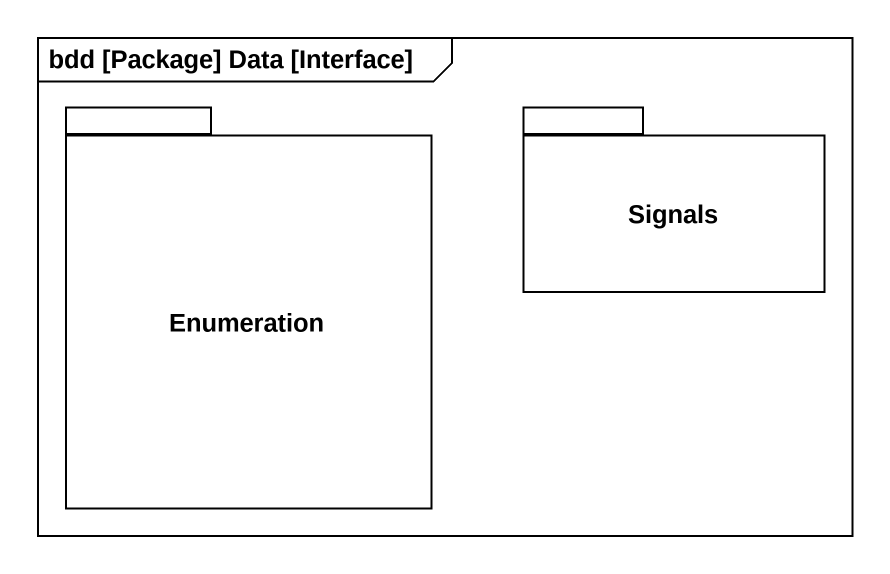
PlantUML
@startuml
mainframe bdd [Package] Data [Interface]
package Enumeration {
}
package Signals {
}
@enduml
